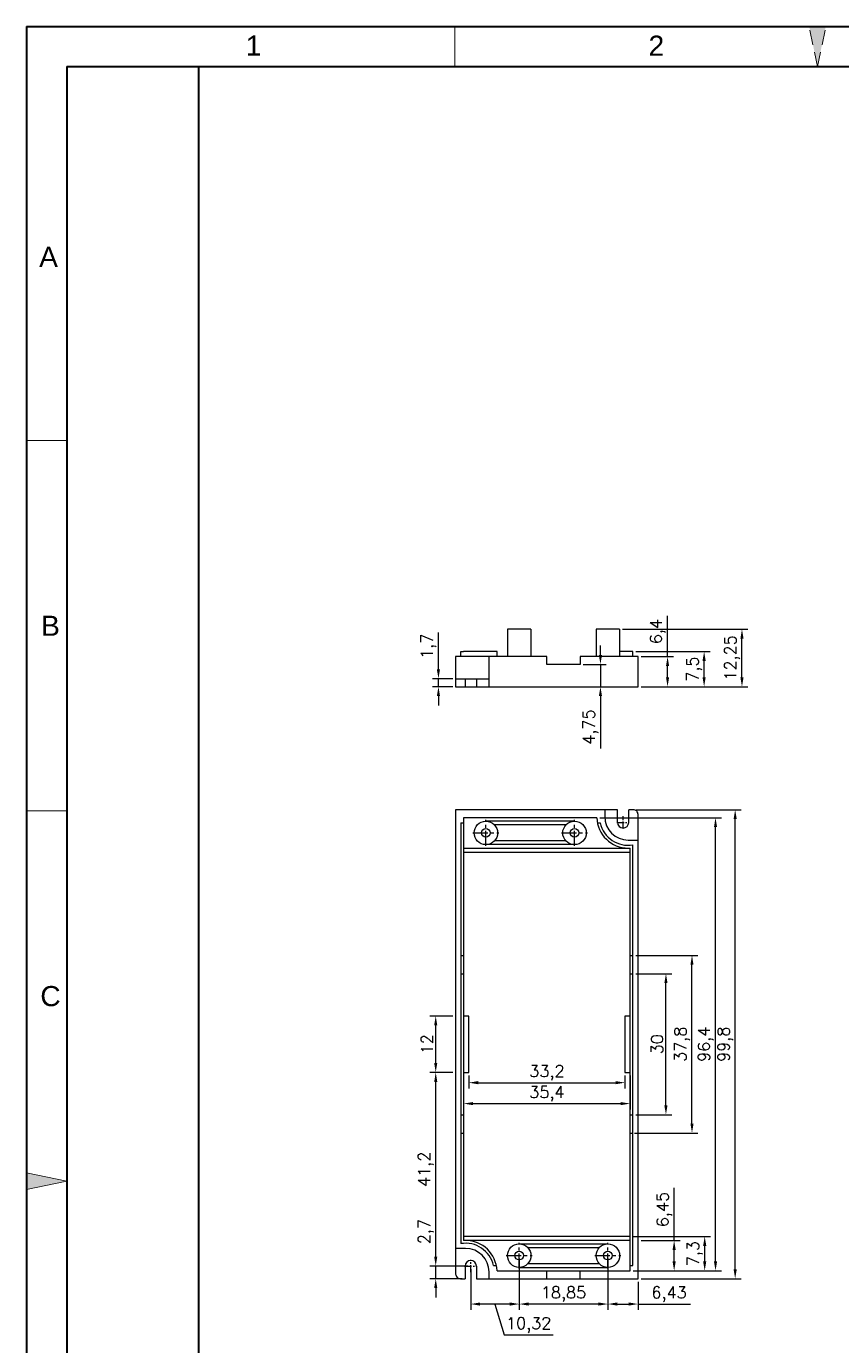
# Model space of a CAD drawing. Header units: millimetres. Extents: x 44672 to 45009, y -471 to 20.
# Drawn here: x 44672.2 to 44845.5, y -260.5 to 20.3 of the extents above; entities that cross this region are included whole.
import ezdxf
from ezdxf.enums import TextEntityAlignment as Align

# ---------------------------------------------------------------- set-up
doc = ezdxf.new("R2010")
doc.units = ezdxf.units.MM
for name, pattern in [('ACAD_ISO10W100', [18, 12, -3, 0, -3]), ('CENTER', [50.8, 31.75, -6.35, 6.35, -6.35]), ('HIDDEN2', [4.7625, 3.175, -1.5875])]:
    doc.linetypes.add(name, pattern=pattern)
for name, color, linetype, lineweight in [('dim', 82, 'Continuous', 9), ('图层1', 7, 'ACAD_ISO10W100', 15), ('图层4', 7, 'Continuous', 40), ('图层5', 7, 'HIDDEN2', 15)]:
    doc.layers.add(name, color=color, linetype=linetype, lineweight=lineweight)
doc.layers.add('尺寸线', color=7, linetype='Continuous')
doc.styles.get("Standard").update_dxf_attribs({"font": 'txt', "bigfont": 'gbcbig.shx'})
doc.styles.add('样式 3', font='arial.ttf', dxfattribs={"height": 3.8})
doc.dimstyles.new('ISO-25', dxfattribs={"dimtxt": 2.5, "dimasz": 2.5, "dimexe": 1.25, "dimexo": 0.625, "dimtad": 1, "dimtxsty": 'Standard', "dimcen": 2.5, "dimadec": 0, "dimazin": 0, "dimtfac": 1, "dimtmove": 0, "dimatfit": 3, "dimfxl": 0, "dimarcsym": 0})

# ---------------------------------------------------------------- blocks, each defined once
blk = doc.blocks.new('*D3531')
at = {"layer": 'Defpoints', "color": 0, "transparency": 16777216}
for p in [(44801.26, -146.45), (44822.9, -146.45), (44802.26, -246.25)]:
    blk.add_point(p, dxfattribs=at)
at = {"layer": 'dim', "color": 0, "lineweight": -2, "transparency": 16777216}
for p, q in [((44801.88, -146.45), (44824.15, -146.45)), ((44822.9, -244.25), (44822.9, -148.45)), ((44802.88, -246.25), (44824.15, -246.25))]:
    blk.add_line(p, q, dxfattribs=at)
at = {"layer": 'dim', "color": 0, "transparency": 16777216}
for points in [[(44822.57, -148.45), (44823.24, -148.45), (44822.9, -146.45)], [(44822.57, -244.25), (44823.24, -244.25), (44822.9, -246.25)]]:
    blk.add_solid(points, dxfattribs=at)
at = {"layer": 'dim', "color": 0, "transparency": 16777216, "insert": (44820.82, -196.35), "char_height": 2.5, "attachment_point": 5, "rotation": 90}
blk.add_mtext('99,8', dxfattribs=at)
blk = doc.blocks.new('*D3532')
at = {"layer": 'Defpoints', "color": 0, "transparency": 16777216}
for p in [(44793.46, -148.15), (44818.72, -148.15), (44800.56, -244.55)]:
    blk.add_point(p, dxfattribs=at)
at = {"layer": 'dim', "color": 0, "lineweight": -2, "transparency": 16777216}
for p, q in [((44794.09, -148.15), (44819.97, -148.15)), ((44818.72, -242.55), (44818.72, -150.15)), ((44801.18, -244.55), (44819.97, -244.55))]:
    blk.add_line(p, q, dxfattribs=at)
at = {"layer": 'dim', "color": 0, "transparency": 16777216}
for points in [[(44818.39, -150.15), (44819.06, -150.15), (44818.72, -148.15)], [(44818.39, -242.55), (44819.06, -242.55), (44818.72, -244.55)]]:
    blk.add_solid(points, dxfattribs=at)
at = {"layer": 'dim', "color": 0, "transparency": 16777216, "insert": (44816.64, -196.35), "char_height": 2.5, "attachment_point": 5, "rotation": 90}
blk.add_mtext('96,4', dxfattribs=at)
blk = doc.blocks.new('*D3533')
at = {"layer": 'Defpoints', "color": 0, "transparency": 16777216}
for p in [(44802.26, -238.1), (44809.92, -238.1), (44801.18, -244.55)]:
    blk.add_point(p, dxfattribs=at)
at = {"layer": 'dim', "color": 0, "lineweight": -2, "transparency": 16777216}
for p, q in [((44809.92, -238.1), (44809.92, -226.94)), ((44802.88, -238.1), (44811.17, -238.1)), ((44809.92, -242.55), (44809.92, -240.1)), ((44801.81, -244.55), (44811.17, -244.55))]:
    blk.add_line(p, q, dxfattribs=at)
at = {"layer": 'dim', "color": 0, "transparency": 16777216}
for points in [[(44809.59, -240.1), (44810.26, -240.1), (44809.92, -238.1)], [(44809.59, -242.55), (44810.26, -242.55), (44809.92, -244.55)]]:
    blk.add_solid(points, dxfattribs=at)
at = {"layer": 'dim', "color": 0, "transparency": 16777216, "insert": (44807.84, -231.52), "char_height": 2.5, "attachment_point": 5, "rotation": 90}
blk.add_mtext('6,45', dxfattribs=at)
blk = doc.blocks.new('*D3534')
at = {"layer": 'Defpoints', "color": 0, "transparency": 16777216}
for p in [(44800.56, -237.25), (44816.42, -237.25), (44801.18, -244.55)]:
    blk.add_point(p, dxfattribs=at)
at = {"layer": 'dim', "color": 0, "lineweight": -2, "transparency": 16777216}
for p, q in [((44801.18, -237.25), (44817.67, -237.25)), ((44816.42, -242.55), (44816.42, -239.25)), ((44801.81, -244.55), (44817.67, -244.55))]:
    blk.add_line(p, q, dxfattribs=at)
at = {"layer": 'dim', "color": 0, "transparency": 16777216}
for points in [[(44816.09, -239.25), (44816.76, -239.25), (44816.42, -237.25)], [(44816.09, -242.55), (44816.76, -242.55), (44816.42, -244.55)]]:
    blk.add_solid(points, dxfattribs=at)
at = {"layer": 'dim', "color": 0, "transparency": 16777216, "insert": (44814.34, -240.9), "char_height": 2.5, "attachment_point": 5, "rotation": 90}
blk.add_mtext('7,3', dxfattribs=at)
blk = doc.blocks.new('*D3535')
at = {"layer": 'Defpoints', "color": 0, "transparency": 16777216}
for p in [(44795.83, -241.33), (44802.26, -246.25), (44795.83, -251.64)]:
    blk.add_point(p, dxfattribs=at)
at = {"layer": 'dim', "color": 0, "lineweight": -2, "transparency": 16777216}
for p, q in [((44795.83, -241.95), (44795.83, -252.89)), ((44802.26, -246.88), (44802.26, -252.89)), ((44797.83, -251.64), (44800.26, -251.64)), ((44802.26, -251.64), (44813.42, -251.64))]:
    blk.add_line(p, q, dxfattribs=at)
at = {"layer": 'dim', "color": 0, "transparency": 16777216}
for points in [[(44797.83, -251.3), (44797.83, -251.97), (44795.83, -251.64)], [(44800.26, -251.3), (44800.26, -251.97), (44802.26, -251.64)]]:
    blk.add_solid(points, dxfattribs=at)
at = {"layer": 'dim', "color": 0, "transparency": 16777216, "insert": (44808.84, -249.55), "char_height": 2.5, "attachment_point": 5}
blk.add_mtext('6,43', dxfattribs=at)
blk = doc.blocks.new('*D3536')
at = {"layer": 'Defpoints', "color": 0, "transparency": 16777216}
for p in [(44776.98, -241.33), (44795.83, -241.33), (44776.98, -251.64)]:
    blk.add_point(p, dxfattribs=at)
at = {"layer": 'dim', "color": 0, "lineweight": -2, "transparency": 16777216}
for p, q in [((44776.98, -241.95), (44776.98, -252.89)), ((44795.83, -241.95), (44795.83, -252.89)), ((44793.83, -251.64), (44778.98, -251.64))]:
    blk.add_line(p, q, dxfattribs=at)
at = {"layer": 'dim', "color": 0, "transparency": 16777216}
for points in [[(44778.98, -251.3), (44778.98, -251.97), (44776.98, -251.64)], [(44793.83, -251.3), (44793.83, -251.97), (44795.83, -251.64)]]:
    blk.add_solid(points, dxfattribs=at)
at = {"layer": 'dim', "color": 0, "transparency": 16777216, "insert": (44786.4, -249.55), "char_height": 2.5, "attachment_point": 5}
blk.add_mtext('18,85', dxfattribs=at)
blk = doc.blocks.new('*D3537')
at = {"layer": 'Defpoints', "color": 0, "transparency": 16777216}
for p in [(44776.98, -241.33), (44766.66, -243.55), (44766.66, -251.64)]:
    blk.add_point(p, dxfattribs=at)
at = {"layer": 'dim', "color": 0, "lineweight": -2, "transparency": 16777216}
for p, q in [((44766.66, -244.18), (44766.66, -252.89)), ((44776.98, -241.95), (44776.98, -252.89)), ((44774.98, -251.64), (44768.66, -251.64)), ((44771.82, -251.64), (44773.79, -258.2)), ((44773.79, -258.2), (44784.2, -258.2))]:
    blk.add_line(p, q, dxfattribs=at)
at = {"layer": 'dim', "color": 0, "transparency": 16777216}
for points in [[(44768.66, -251.3), (44768.66, -251.97), (44766.66, -251.64)], [(44774.98, -251.3), (44774.98, -251.97), (44776.98, -251.64)]]:
    blk.add_solid(points, dxfattribs=at)
at = {"layer": 'dim', "color": 0, "transparency": 16777216, "insert": (44778.99, -256.11), "char_height": 2.5, "attachment_point": 5}
blk.add_mtext('10,32', dxfattribs=at)
blk = doc.blocks.new('*D3538')
at = {"layer": 'Defpoints', "color": 0, "transparency": 16777216}
for p in [(44759.22, -243.55), (44766.66, -243.55), (44765.46, -246.25)]:
    blk.add_point(p, dxfattribs=at)
at = {"layer": 'dim', "color": 0, "lineweight": -2, "transparency": 16777216}
for p, q in [((44759.22, -241.55), (44759.22, -232.89)), ((44766.03, -243.55), (44757.97, -243.55)), ((44759.22, -246.25), (44759.22, -243.55)), ((44764.83, -246.25), (44757.97, -246.25)), ((44759.22, -248.25), (44759.22, -250.25))]:
    blk.add_line(p, q, dxfattribs=at)
at = {"layer": 'dim', "color": 0, "transparency": 16777216}
for points in [[(44758.89, -241.55), (44759.55, -241.55), (44759.22, -243.55)], [(44758.89, -248.25), (44759.55, -248.25), (44759.22, -246.25)]]:
    blk.add_solid(points, dxfattribs=at)
at = {"layer": 'dim', "color": 0, "transparency": 16777216, "insert": (44757.14, -236.22), "char_height": 2.5, "attachment_point": 5, "rotation": 90}
blk.add_mtext('2,7', dxfattribs=at)
blk = doc.blocks.new('*D3529')
at = {"layer": 'Defpoints', "color": 0, "transparency": 16777216}
for p in [(44759.22, -202.35), (44763.46, -202.35), (44766.66, -243.55)]:
    blk.add_point(p, dxfattribs=at)
at = {"layer": 'dim', "color": 0, "lineweight": -2, "transparency": 16777216}
for p, q in [((44762.83, -202.35), (44757.97, -202.35)), ((44759.22, -241.55), (44759.22, -204.35)), ((44766.03, -243.55), (44757.97, -243.55))]:
    blk.add_line(p, q, dxfattribs=at)
at = {"layer": 'dim', "color": 0, "transparency": 16777216}
for points in [[(44758.89, -204.35), (44759.55, -204.35), (44759.22, -202.35)], [(44758.89, -241.55), (44759.55, -241.55), (44759.22, -243.55)]]:
    blk.add_solid(points, dxfattribs=at)
at = {"layer": 'dim', "color": 0, "transparency": 16777216, "insert": (44757.14, -222.95), "char_height": 2.5, "attachment_point": 5, "rotation": 90}
blk.add_mtext('41,2', dxfattribs=at)
blk = doc.blocks.new('*D3539')
at = {"layer": 'Defpoints', "color": 0, "transparency": 16777216}
for p in [(44759.22, -190.35), (44763.46, -190.35), (44763.46, -202.35)]:
    blk.add_point(p, dxfattribs=at)
at = {"layer": 'dim', "color": 0, "lineweight": -2, "transparency": 16777216}
for p, q in [((44762.83, -190.35), (44757.97, -190.35)), ((44759.22, -200.35), (44759.22, -192.35)), ((44762.83, -202.35), (44757.97, -202.35))]:
    blk.add_line(p, q, dxfattribs=at)
at = {"layer": 'dim', "color": 0, "transparency": 16777216}
for points in [[(44758.89, -192.35), (44759.55, -192.35), (44759.22, -190.35)], [(44758.89, -200.35), (44759.55, -200.35), (44759.22, -202.35)]]:
    blk.add_solid(points, dxfattribs=at)
at = {"layer": 'dim', "color": 0, "transparency": 16777216, "insert": (44757.35, -196.35), "char_height": 2.5, "attachment_point": 5, "rotation": 90}
blk.add_mtext('12', dxfattribs=at)
blk = doc.blocks.new('*D3540')
at = {"layer": 'Defpoints', "color": 0, "transparency": 16777216}
for p in [(44766.26, -202.35), (44799.46, -202.35), (44799.46, -204.53)]:
    blk.add_point(p, dxfattribs=at)
at = {"layer": 'dim', "color": 0, "lineweight": -2, "transparency": 16777216}
for p, q in [((44766.26, -202.98), (44766.26, -205.78)), ((44768.26, -204.53), (44797.46, -204.53)), ((44799.46, -202.98), (44799.46, -205.78))]:
    blk.add_line(p, q, dxfattribs=at)
at = {"layer": 'dim', "color": 0, "transparency": 16777216}
for points in [[(44768.26, -204.19), (44768.26, -204.86), (44766.26, -204.53)], [(44797.46, -204.19), (44797.46, -204.86), (44799.46, -204.53)]]:
    blk.add_solid(points, dxfattribs=at)
at = {"layer": 'dim', "color": 0, "transparency": 16777216, "insert": (44782.86, -202.44), "char_height": 2.5, "attachment_point": 5}
blk.add_mtext('33,2', dxfattribs=at)
blk = doc.blocks.new('*D3541')
at = {"layer": 'Defpoints', "color": 0, "transparency": 16777216}
for p in [(44765.16, -202.35), (44800.56, -202.35), (44800.56, -208.98)]:
    blk.add_point(p, dxfattribs=at)
at = {"layer": 'dim', "color": 0, "lineweight": -2, "transparency": 16777216}
for p, q in [((44765.16, -202.98), (44765.16, -210.23)), ((44800.56, -202.98), (44800.56, -210.23)), ((44767.16, -208.98), (44798.56, -208.98))]:
    blk.add_line(p, q, dxfattribs=at)
at = {"layer": 'dim', "color": 0, "transparency": 16777216}
for points in [[(44767.16, -208.65), (44767.16, -209.31), (44765.16, -208.98)], [(44798.56, -208.65), (44798.56, -209.31), (44800.56, -208.98)]]:
    blk.add_solid(points, dxfattribs=at)
at = {"layer": 'dim', "color": 0, "transparency": 16777216, "insert": (44782.86, -206.9), "char_height": 2.5, "attachment_point": 5}
blk.add_mtext('35,4', dxfattribs=at)
blk = doc.blocks.new('*D3542')
at = {"layer": 'Defpoints', "color": 0, "transparency": 16777216}
for p in [(44801.16, -181.35), (44808.18, -181.35), (44801.16, -211.35)]:
    blk.add_point(p, dxfattribs=at)
at = {"layer": 'dim', "color": 0, "lineweight": -2, "transparency": 16777216}
for p, q in [((44801.78, -181.35), (44809.43, -181.35)), ((44808.18, -209.35), (44808.18, -183.35)), ((44801.78, -211.35), (44809.43, -211.35))]:
    blk.add_line(p, q, dxfattribs=at)
at = {"layer": 'dim', "color": 0, "transparency": 16777216}
for points in [[(44807.84, -183.35), (44808.51, -183.35), (44808.18, -181.35)], [(44807.84, -209.35), (44808.51, -209.35), (44808.18, -211.35)]]:
    blk.add_solid(points, dxfattribs=at)
at = {"layer": 'dim', "color": 0, "transparency": 16777216, "insert": (44806.3, -196.35), "char_height": 2.5, "attachment_point": 5, "rotation": 90}
blk.add_mtext('30', dxfattribs=at)
blk = doc.blocks.new('*D3543')
at = {"layer": 'Defpoints', "color": 0, "transparency": 16777216}
for p in [(44801.16, -177.45), (44813.72, -177.45), (44800.86, -215.25)]:
    blk.add_point(p, dxfattribs=at)
at = {"layer": 'dim', "color": 0, "lineweight": -2, "transparency": 16777216}
for p, q in [((44801.78, -177.45), (44814.97, -177.45)), ((44813.72, -213.25), (44813.72, -179.45)), ((44801.48, -215.25), (44814.97, -215.25))]:
    blk.add_line(p, q, dxfattribs=at)
at = {"layer": 'dim', "color": 0, "transparency": 16777216}
for points in [[(44813.39, -179.45), (44814.05, -179.45), (44813.72, -177.45)], [(44813.39, -213.25), (44814.05, -213.25), (44813.72, -215.25)]]:
    blk.add_solid(points, dxfattribs=at)
at = {"layer": 'dim', "color": 0, "transparency": 16777216, "insert": (44811.64, -196.35), "char_height": 2.5, "attachment_point": 5, "rotation": 90}
blk.add_mtext('37,8', dxfattribs=at)
blk = doc.blocks.new('*D3544')
at = {"layer": 'Defpoints', "color": 0, "transparency": 16777216}
for p in [(44802.26, -113.87), (44808.52, -113.87), (44802.26, -120.27)]:
    blk.add_point(p, dxfattribs=at)
at = {"layer": 'dim', "color": 0, "lineweight": -2, "transparency": 16777216}
for p, q in [((44808.52, -113.87), (44808.52, -105.2)), ((44802.88, -113.87), (44809.77, -113.87)), ((44808.52, -118.27), (44808.52, -115.87)), ((44802.88, -120.27), (44809.77, -120.27))]:
    blk.add_line(p, q, dxfattribs=at)
at = {"layer": 'dim', "color": 0, "transparency": 16777216}
for points in [[(44808.19, -115.87), (44808.85, -115.87), (44808.52, -113.87)], [(44808.19, -118.27), (44808.85, -118.27), (44808.52, -120.27)]]:
    blk.add_solid(points, dxfattribs=at)
at = {"layer": 'dim', "color": 0, "transparency": 16777216, "insert": (44806.44, -108.53), "char_height": 2.5, "attachment_point": 5, "rotation": 90}
blk.add_mtext('6,4', dxfattribs=at)
blk = doc.blocks.new('*D3545')
at = {"layer": 'Defpoints', "color": 0, "transparency": 16777216}
for p in [(44801.16, -112.77), (44816.3, -112.77), (44802.88, -120.27)]:
    blk.add_point(p, dxfattribs=at)
at = {"layer": 'dim', "color": 0, "lineweight": -2, "transparency": 16777216}
for p, q in [((44801.78, -112.77), (44817.55, -112.77)), ((44816.3, -118.27), (44816.3, -114.77)), ((44803.51, -120.27), (44817.55, -120.27))]:
    blk.add_line(p, q, dxfattribs=at)
at = {"layer": 'dim', "color": 0, "transparency": 16777216}
for points in [[(44815.96, -114.77), (44816.63, -114.77), (44816.3, -112.77)], [(44815.96, -118.27), (44816.63, -118.27), (44816.3, -120.27)]]:
    blk.add_solid(points, dxfattribs=at)
at = {"layer": 'dim', "color": 0, "transparency": 16777216, "insert": (44814.21, -116.52), "char_height": 2.5, "attachment_point": 5, "rotation": 90}
blk.add_mtext('7,5', dxfattribs=at)
blk = doc.blocks.new('*D3546')
at = {"layer": 'Defpoints', "color": 0, "transparency": 16777216}
for p in [(44798.33, -108.02), (44824.35, -108.02), (44802.26, -120.27)]:
    blk.add_point(p, dxfattribs=at)
at = {"layer": 'dim', "color": 0, "lineweight": -2, "transparency": 16777216}
for p, q in [((44798.95, -108.02), (44825.6, -108.02)), ((44824.35, -118.27), (44824.35, -110.02)), ((44802.88, -120.27), (44825.6, -120.27))]:
    blk.add_line(p, q, dxfattribs=at)
at = {"layer": 'dim', "color": 0, "transparency": 16777216}
for points in [[(44824.01, -110.02), (44824.68, -110.02), (44824.35, -108.02)], [(44824.01, -118.27), (44824.68, -118.27), (44824.35, -120.27)]]:
    blk.add_solid(points, dxfattribs=at)
at = {"layer": 'dim', "color": 0, "transparency": 16777216, "insert": (44822.26, -114.14), "char_height": 2.5, "attachment_point": 5, "rotation": 90}
blk.add_mtext('12,25', dxfattribs=at)
blk = doc.blocks.new('*D3547')
at = {"layer": 'Defpoints', "color": 0, "transparency": 16777216}
for p in [(44789.93, -115.52), (44789.93, -120.27), (44794.25, -120.27)]:
    blk.add_point(p, dxfattribs=at)
at = {"layer": 'dim', "color": 0, "lineweight": -2, "transparency": 16777216}
for p, q in [((44794.25, -113.52), (44794.25, -111.52)), ((44790.55, -115.52), (44795.5, -115.52)), ((44794.25, -115.52), (44794.25, -120.27)), ((44790.55, -120.27), (44795.5, -120.27)), ((44794.25, -122.27), (44794.25, -133.43))]:
    blk.add_line(p, q, dxfattribs=at)
at = {"layer": 'dim', "color": 0, "transparency": 16777216}
for points in [[(44793.91, -113.52), (44794.58, -113.52), (44794.25, -115.52)], [(44793.91, -122.27), (44794.58, -122.27), (44794.25, -120.27)]]:
    blk.add_solid(points, dxfattribs=at)
at = {"layer": 'dim', "color": 0, "transparency": 16777216, "insert": (44792.16, -128.85), "char_height": 2.5, "attachment_point": 5, "rotation": 90}
blk.add_mtext('4,75', dxfattribs=at)
blk = doc.blocks.new('*D3548')
at = {"layer": 'Defpoints', "color": 0, "transparency": 16777216}
for p in [(44759.8, -118.57), (44763.46, -118.57), (44763.46, -120.27)]:
    blk.add_point(p, dxfattribs=at)
at = {"layer": 'dim', "color": 0, "lineweight": -2, "transparency": 16777216}
for p, q in [((44759.8, -116.57), (44759.8, -108.73)), ((44762.83, -118.57), (44758.55, -118.57)), ((44762.83, -120.27), (44758.55, -120.27)), ((44759.8, -120.27), (44759.8, -118.57)), ((44759.8, -122.27), (44759.8, -124.27))]:
    blk.add_line(p, q, dxfattribs=at)
at = {"layer": 'dim', "color": 0, "transparency": 16777216}
for points in [[(44759.46, -116.57), (44760.13, -116.57), (44759.8, -118.57)], [(44759.46, -122.27), (44760.13, -122.27), (44759.8, -120.27)]]:
    blk.add_solid(points, dxfattribs=at)
at = {"layer": 'dim', "color": 0, "transparency": 16777216, "insert": (44757.71, -111.65), "char_height": 2.5, "attachment_point": 5, "rotation": 90}
blk.add_mtext('1,7', dxfattribs=at)

msp = doc.modelspace()

# ---------------------------------------------------------------- hatches: boundary and pattern name
at = {"layer": '图层1'}
msp.add_hatch(color=0, dxfattribs=at).paths.add_polyline_path([(44680.737, -225.505), (44672.171, -223.742), (44672.171, -227.268)])
at = {"layer": '图层5'}
msp.add_hatch(color=0, dxfattribs=at).paths.add_polyline_path([(44840.408, 11.688), (44838.645, 20.254), (44842.171, 20.254)])

# ---------------------------------------------------------------- linework, layer by layer
for p, q in [((44774.479, -108.015), (44774.479, -113.865)), ((44779.479, -108.015), (44774.479, -108.015)), ((44779.479, -108.015), (44779.479, -113.865)), ((44793.329, -108.015), (44793.329, -113.865)), ((44798.329, -108.015), (44793.329, -108.015)), ((44798.329, -108.015), (44798.329, -113.865)), ((44782.879, -113.865), (44763.456, -113.865)), ((44763.456, -113.865), (44763.456, -120.265)), ((44764.556, -113.865), (44764.556, -112.765)), ((44764.556, -112.765), (44765.156, -112.765)), ((44772.251, -112.765), (44765.156, -112.765)), ((44770.556, -120.265), (44770.556, -113.865)), ((44772.251, -113.865), (44772.251, -112.765)), ((44782.879, -115.515), (44782.879, -113.865)), ((44802.256, -113.865), (44789.929, -113.865)), ((44789.929, -113.865), (44789.929, -115.515)), ((44800.556, -112.765), (44798.329, -112.765)), ((44801.156, -112.765), (44800.556, -112.765)), ((44801.156, -113.865), (44801.156, -112.765)), ((44802.256, -120.265), (44802.256, -113.865)), ((44789.929, -115.515), (44782.879, -115.515)), ((44763.456, -118.565), (44770.556, -118.565)), ((44763.456, -120.265), (44802.256, -120.265)), ((44765.456, -118.565), (44765.456, -120.265)), ((44767.856, -118.565), (44767.856, -120.265)), ((44795.156, -146.454), (44795.156, -147.904)), ((44797.856, -149.154), (44797.856, -146.454)), ((44800.256, -149.154), (44800.256, -146.454)), ((44764.556, -149.254), (44765.156, -149.254)), ((44788.733, -148.879), (44769.883, -148.879)), ((44786.9, -149.679), (44771.716, -149.679)), ((44793.593, -149.254), (44794.207, -149.254)), ((44788.733, -153.879), (44769.883, -153.879)), ((44786.9, -153.079), (44771.716, -153.079)), ((44800.156, -152.904), (44802.256, -152.904)), ((44765.156, -154.604), (44800.556, -154.604)), ((44765.156, -155.454), (44800.556, -155.454)), ((44800.156, -154.604), (44800.556, -154.604)), ((44764.556, -177.454), (44765.156, -177.454)), ((44800.556, -177.454), (44801.156, -177.454)), ((44764.556, -181.354), (44765.156, -181.354)), ((44800.556, -181.354), (44801.156, -181.354)), ((44764.556, -211.354), (44765.156, -211.354)), ((44800.556, -211.354), (44801.156, -211.354)), ((44764.556, -215.254), (44765.156, -215.254)), ((44800.556, -215.254), (44801.156, -215.254)), ((44800.556, -237.254), (44765.156, -237.254)), ((44765.556, -238.104), (44765.156, -238.104)), ((44800.556, -238.104), (44765.156, -238.104)), ((44765.556, -239.804), (44763.456, -239.804)), ((44776.979, -238.829), (44795.829, -238.829)), ((44778.812, -239.629), (44793.996, -239.629)), ((44765.456, -243.554), (44765.456, -246.254)), ((44767.856, -243.554), (44767.856, -246.254)), ((44771.505, -243.454), (44772.118, -243.454)), ((44776.979, -243.829), (44795.829, -243.829)), ((44778.812, -243.029), (44793.996, -243.029)), ((44800.556, -243.454), (44801.156, -243.454)), ((44770.556, -246.254), (44770.556, -244.804)), ((44782.879, -246.254), (44782.879, -244.554)), ((44789.929, -246.254), (44789.929, -244.554))]:
    msp.add_line(p, q)
at = {"color": 1, "linetype": 'CENTER', "ltscale": 0.1}
for p, q in [((44769.883, -154.129), (44769.883, -148.629)), ((44788.733, -154.129), (44788.733, -148.629)), ((44767.133, -151.379), (44772.633, -151.379)), ((44785.983, -151.379), (44791.483, -151.379)), ((44776.979, -244.079), (44776.979, -238.579)), ((44795.829, -244.079), (44795.829, -238.579)), ((44774.229, -241.329), (44779.729, -241.329)), ((44793.079, -241.329), (44798.579, -241.329))]:
    msp.add_line(p, q, dxfattribs=at)
at = {"color": 1, "linetype": 'CENTER', "ltscale": 0.048}
for p, q in [((44799.056, -150.474), (44799.056, -147.834)), ((44797.736, -149.154), (44800.376, -149.154)), ((44765.336, -243.554), (44767.976, -243.554)), ((44766.656, -244.874), (44766.656, -242.234))]:
    msp.add_line(p, q, dxfattribs=at)
for points in [[(44797.856, -146.454), (44763.456, -146.454), (44763.456, -245.254, 0.4142136), (44764.456, -246.254), (44765.456, -246.254)], [(44767.856, -246.254), (44802.256, -246.254), (44802.256, -147.454, 0.4142136), (44801.256, -146.454), (44800.256, -146.454)]]:
    msp.add_lwpolyline(points, format="xyb")
for points in [[(44793.461, -148.154), (44765.156, -148.154), (44765.156, -238.104)], [(44764.556, -149.254), (44764.556, -238.786)], [(44801.156, -243.454), (44801.156, -153.921)], [(44772.251, -244.554), (44800.556, -244.554), (44800.556, -154.604)]]:
    msp.add_lwpolyline(points)
for points in [[(44766.256, -202.354), (44766.256, -190.354), (44765.156, -190.354), (44765.156, -202.354)], [(44800.556, -202.354), (44800.556, -190.354), (44799.456, -190.354), (44799.456, -202.354)]]:
    msp.add_lwpolyline(points, close=True)
for centre, radius in [((44769.883, -151.379), 2.5), ((44769.883, -151.379), 0.925), ((44788.733, -151.379), 2.5), ((44788.733, -151.379), 0.925), ((44776.979, -241.329), 2.5), ((44776.979, -241.329), 0.925), ((44795.829, -241.329), 2.5), ((44795.829, -241.329), 0.925)]:
    msp.add_circle(centre, radius)
for centre, radius, start, end in [((44800.156, -147.904), 6.7, 182.1384, 270), ((44800.156, -147.904), 5, 180, 270), ((44800.156, -147.904), 6.1, 192.78607, 279.43534), ((44799.056, -149.154), 1.2, 180, 0), ((44765.556, -244.804), 6.7, 2.1384, 90), ((44765.556, -244.804), 6.1, 12.78607, 99.43534), ((44765.556, -244.804), 5, 0, 90), ((44766.656, -243.554), 1.2, 0, 180)]:
    msp.add_arc(centre, radius, start, end)
at = {"layer": '图层1', "color": 0}
for p, q in [((44763.313, 11.688), (44763.313, 20.254)), ((44680.737, -67.89), (44672.171, -67.89)), ((44680.737, -146.698), (44672.171, -146.698)), ((44680.737, -225.505), (44672.171, -223.742)), ((44680.737, -225.505), (44672.171, -227.268))]:
    msp.add_line(p, q, dxfattribs=at)
at = {"layer": '图层4', "color": 0}
msp.add_line((44708.853, -462.699), (44708.853, 11.688), dxfattribs=at)
at = {"layer": '图层5', "color": 0}
for q in [(44838.645, 20.254), (44842.171, 20.254)]:
    msp.add_line((44840.408, 11.688), q, dxfattribs=at)
at = {"layer": '尺寸线', "color": 0, "lineweight": 40}
for p, q in [((44672.171, 20.254), (45008.645, 20.254)), ((44672.171, 20.254), (44672.171, -471.265)), ((44680.737, 11.688), (45000.079, 11.688)), ((44680.737, 11.688), (44680.737, -462.699))]:
    msp.add_line(p, q, dxfattribs=at)

# ---------------------------------------------------------------- texts
at = {"layer": '图层1', "color": 0, "style": '样式 3'}
for s, p in [('B', (44677.296, -107.294)), ('C', (44677.296, -186.102))]:
    msp.add_text(s, height=4.283, dxfattribs=at).set_placement(p, align=Align.MIDDLE)
at = {"layer": '图层5', "color": 0, "style": '样式 3'}
for s, p in [('1', (44720.483, 16.179)), ('2', (44806.143, 16.179)), ('A', (44676.88, -28.799))]:
    msp.add_text(s, height=4.283, dxfattribs=at).set_placement(p, align=Align.MIDDLE)

# ---------------------------------------------------------------- dimensions: what is measured, and where the dimension line sits
at = {"layer": 'dim'}
for base, p1, p2, override, picture, middle in [((44808.52, -113.865), (44802.256, -120.265), (44802.256, -113.865), {"dimasz": 2}, '*D3544', (44806.437, -108.532)), ((44759.797, -118.565), (44763.456, -120.265), (44763.456, -118.565), {"dimasz": 2}, '*D3548', (44757.713, -111.649)), ((44824.346, -108.015), (44802.256, -120.265), (44798.329, -108.015), {"dimasz": 2}, '*D3546', (44822.262, -114.14)), ((44794.248, -120.265), (44789.929, -115.515), (44789.929, -120.265), {"dimasz": 2}, '*D3547', (44792.164, -128.849)), ((44816.297, -112.765), (44802.881, -120.265), (44801.156, -112.765), {"dimasz": 2}, '*D3545', (44814.214, -116.515)), ((44818.722, -148.154), (44800.556, -244.554), (44793.461, -148.154), {"dimasz": 2}, '*D3532', (44816.639, -196.354)), ((44822.903, -146.454), (44802.256, -246.254), (44801.256, -146.454), {"dimasz": 2}, '*D3531', (44820.819, -196.354)), ((44813.722, -177.454), (44800.856, -215.254), (44801.156, -177.454), {"dimasz": 2}, '*D3543', (44811.638, -196.354)), ((44808.175, -181.354), (44801.156, -211.354), (44801.156, -181.354), {"dimasz": 2}, '*D3542', (44806.3, -196.354)), ((44759.22, -190.354), (44763.456, -202.354), (44763.456, -190.354), {"dimasz": 2, "dimtmove": 1}, '*D3539', (44757.345, -196.354)), ((44759.22, -202.354), (44766.656, -243.554), (44763.456, -202.354), {"dimasz": 2, "dimtmove": 1}, '*D3529', (44757.137, -222.954)), ((44809.924, -238.104), (44801.181, -244.554), (44802.256, -238.104), {"dimasz": 2}, '*D3533', (44807.84, -231.52)), ((44759.22, -243.554), (44765.456, -246.254), (44766.656, -243.554), {"dimasz": 2}, '*D3538', (44757.137, -236.22)), ((44816.424, -237.254), (44801.181, -244.554), (44800.556, -237.254), {"dimasz": 2}, '*D3534', (44814.341, -240.904))]:
    dim = msp.add_linear_dim(base=base, p1=p1, p2=p2, angle=90, dimstyle='ISO-25', override=override, dxfattribs=at)
    dim.commit()
    dim.dimension.update_dxf_attribs({"geometry": picture, "text_midpoint": middle})
for base, p1, p2, override, picture, middle in [((44799.456, -204.526), (44766.256, -202.354), (44799.456, -202.354), {"dimasz": 2}, '*D3540', (44782.856, -202.443)), ((44800.556, -208.979), (44765.156, -202.354), (44800.556, -202.354), {"dimasz": 2}, '*D3541', (44782.856, -206.895)), ((44766.656, -251.635), (44776.979, -241.329), (44766.656, -243.554), {"dimasz": 2, "dimtmove": 1}, '*D3537', (44774.411, -256.114)), ((44776.979, -251.635), (44795.829, -241.329), (44776.979, -241.329), {"dimasz": 2, "dimtmove": 1}, '*D3536', (44786.404, -249.552))]:
    dim = msp.add_linear_dim(base=base, p1=p1, p2=p2, dimstyle='ISO-25', override=override, dxfattribs=at)
    dim.commit()
    dim.dimension.update_dxf_attribs({"geometry": picture, "text_midpoint": middle})
dim = msp.add_linear_dim(base=(44795.829, -251.635), p1=(44802.256, -246.254), p2=(44795.829, -241.329), dimstyle='ISO-25', override={"dimasz": 2}, dxfattribs=at)
dim.commit()
dim.dimension.update_dxf_attribs({"geometry": '*D3535', "text_midpoint": (44808.839, -251.635), "dimtype": 160})

doc.saveas('drawing.dxf')
